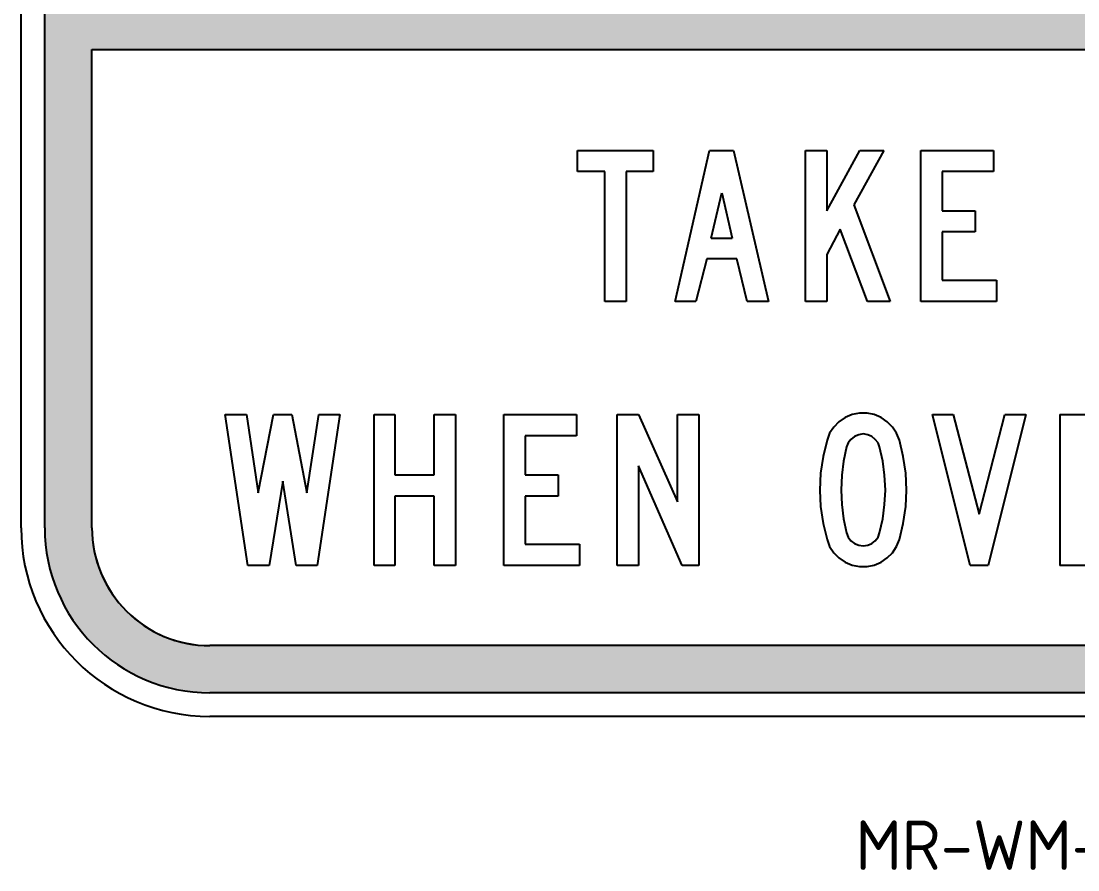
# Model space of a CAD drawing. Extents: x 80 to 227, y 133 to 266.
# Drawn here: x 80.2 to 154.9, y 133.3 to 193.2 of the extents above; entities that cross this region are included whole.
import ezdxf

# ---------------------------------------------------------------- set-up
doc = ezdxf.new("R2010")
doc.units = 0
doc.header["$MEASUREMENT"] = 0
doc.linetypes.add('CENTERX2', pattern=[101.60000000000001, 63.5, -12.7, 12.7, -12.7])
for name, color, linetype in [('L25', 1, 'CONTINUOUS'), ('L35', 3, 'CONTINUOUS'), ('T25', 1, 'CONTINUOUS')]:
    doc.layers.add(name, color=color, linetype=linetype)
doc.styles.add('ISO', font='iso3098b.shx')

msp = doc.modelspace()

# ---------------------------------------------------------------- hatches: boundary and pattern name
at = {"layer": 'L25', "linetype": 'CENTERX2'}
h = msp.add_hatch(color=256, dxfattribs=at)
edge = h.paths.add_edge_path(flags=16)
edge.add_line((93.5327676264148, 261.3655784944086), (213.5327742930815, 261.3655784944085))
edge.add_arc((213.5327742930815, 253.0322454944085), 8.33333300000001, 2.2737367544323206e-13, 90, ccw=False)
edge.add_line((221.8661072930815, 253.0322454944085), (221.8661342930815, 194.5655588277418))
edge.add_line((221.8661342930815, 194.5655588277418), (85.19943462641484, 194.5655588277419))
edge.add_line((85.19943462641483, 194.5655588277419), (85.19943462641481, 253.0322454944086))
edge.add_arc((93.53276762641478, 253.0322454944086), 8.333332999999968, 89.99999999999989, 180, ccw=False)
edge = h.paths.add_edge_path()
edge.add_line((93.5327676264148, 264.6989084944086), (213.5327742930815, 264.6989084944085))
edge.add_arc((213.5327742930815, 253.0322454944085), 11.666663, 1.1368683772161603e-13, 90, ccw=False)
edge.add_line((225.1994372930815, 253.0322454944085), (225.1994372930816, 157.4322388277419))
edge.add_arc((213.5327742930816, 157.4322388277419), 11.666663, -90, 0, ccw=False)
edge.add_line((213.5327742930816, 145.7655758277419), (93.53276762641482, 145.7655758277419))
edge.add_arc((93.53276762641482, 157.4322388277419), 11.666663, 180, 270, ccw=False)
edge.add_line((81.86610462641482, 157.4322388277419), (81.86610462641481, 253.0322454944086))
edge.add_arc((93.53276762641477, 253.0322454944086), 11.66666299999996, 89.99999999999977, 180, ccw=False)
edge = h.paths.add_edge_path(flags=16)
edge.add_line((85.19943462641483, 191.2322588277419), (221.8661342930815, 191.2322588277418))
edge.add_line((221.8661342930815, 191.2322588277418), (221.8661072930816, 157.4322388277419))
edge.add_arc((213.5327676362757, 157.4322454845477), 8.333339656808493, 270.0000457687907, 359.9999542312093, ccw=False)
edge.add_line((213.5327742930816, 149.0989058277418), (93.53276762641482, 149.0989058277419))
edge.add_arc((93.53276762641482, 157.4322388277419), 8.333332999999982, 179.9999999999998, 270, ccw=False)
edge.add_line((85.19943462641483, 157.4322388277419), (85.19943462641483, 191.2322588277419))

# ---------------------------------------------------------------- linework, layer by layer
for points in [[(93.5327676264148, 264.6989084944086), (213.5327742930815, 264.6989084944085, -0.4142135623730941), (225.1994372930815, 253.0322454944085), (225.1994372930816, 157.4322388277419, -0.4142135623730952), (213.5327742930816, 145.7655758277419), (93.53276762641482, 145.7655758277419, -0.4142135623730948), (81.86610462641482, 157.4322388277419), (81.86610462641481, 253.0322454944086, -0.4142135623730958), (93.5327676264148, 264.6989084944086, -2.696818497707233)], [(85.19943462641483, 191.2322588277419), (221.8661342930815, 191.2322588277418), (221.8661072930816, 157.4322388277419, -0.414213094437539), (213.5327742930816, 149.0989058277418), (93.53276762641482, 149.0989058277419, -0.4142135623730958), (85.19943462641483, 157.4322388277419), (85.19943462641483, 191.2322588277419)]]:
    msp.add_lwpolyline(points, format="xyb", dxfattribs=at)
at = {"layer": 'L35'}
for p, q in [((80.1994376264148, 157.4322388277419), (80.1994376264148, 253.0322454944086)), ((81.86610462641481, 157.4322388277419), (81.86610462641481, 253.0322454944086)), ((85.1994076264148, 191.2322588277419), (221.8661342930815, 191.2322588277418)), ((85.19943462641481, 157.4322388277419), (85.19943462641483, 191.2322588277419)), ((119.511255808233, 184.0989088277418), (124.8452558082329, 184.0989088277418)), ((119.511255808233, 182.6003088277418), (119.511255808233, 184.0989088277418)), ((124.8452558082329, 184.0989088277418), (124.8452558082329, 182.6003088277418)), ((126.3946558082329, 173.4309088277418), (128.8330558082329, 184.0989088277418)), ((128.8330558082329, 184.0989088277418), (130.534855808233, 184.0989088277418)), ((130.534855808233, 184.0989088277418), (132.998655808233, 173.4309088277418)), ((135.614855808233, 184.0989088277418), (137.113455808233, 184.0989088277418)), ((135.614855808233, 173.4309088277418), (135.614855808233, 184.0989088277418)), ((137.113455808233, 179.8317088277418), (139.450255808233, 184.0989088277418)), ((137.113455808233, 184.0989088277418), (137.113455808233, 179.8317088277418)), ((141.1520558082329, 184.0989088277418), (139.0184558082329, 180.2635088277418)), ((139.450255808233, 184.0989088277418), (141.1520558082329, 184.0989088277418)), ((143.7682558082329, 184.0989088277418), (148.899055808233, 184.0989088277418)), ((143.7682558082329, 173.4309088277418), (143.7682558082329, 184.0989088277418)), ((148.899055808233, 184.0989088277418), (148.899055808233, 182.6003088277418)), ((121.441655808233, 182.6003088277418), (119.511255808233, 182.6003088277418)), ((121.441655808233, 173.4309088277418), (121.441655808233, 182.6003088277418)), ((122.940255808233, 182.6003088277418), (122.940255808233, 173.4309088277418)), ((124.8452558082329, 182.6003088277418), (122.940255808233, 182.6003088277418)), ((145.2668558082329, 182.6003088277418), (145.2668558082329, 179.8317088277418)), ((148.899055808233, 182.6003088277418), (145.2668558082329, 182.6003088277418)), ((128.9346558082329, 177.9013088277418), (129.6966558082329, 181.1017088277418)), ((129.6966558082329, 181.1017088277418), (130.433255808233, 177.9013088277418)), ((139.0184558082329, 180.2635088277418), (141.583855808233, 173.4309088277418)), ((145.2668558082329, 179.8317088277418), (147.603655808233, 179.8317088277418)), ((147.603655808233, 179.8317088277418), (147.603655808233, 178.3331088277418)), ((138.053255808233, 178.5363088277418), (137.113455808233, 176.7329088277418)), ((139.983655808233, 173.4309088277418), (138.053255808233, 178.5363088277418)), ((128.9346558082329, 177.9013088277418), (130.433255808233, 177.9013088277418)), ((145.2668558082329, 178.3331088277418), (145.2668558082329, 174.9295088277418)), ((147.603655808233, 178.3331088277418), (145.2668558082329, 178.3331088277418)), ((128.6298558082329, 176.4281088277418), (127.8678558082329, 173.4309088277418)), ((130.7634558082329, 176.4281088277418), (128.6298558082329, 176.4281088277418)), ((131.500055808233, 173.4309088277418), (130.7634558082329, 176.4281088277418)), ((137.113455808233, 176.7329088277418), (137.113455808233, 173.4309088277418)), ((145.2668558082329, 174.9295088277418), (149.102255808233, 174.9295088277418)), ((149.102255808233, 174.9295088277418), (149.102255808233, 173.4309088277418)), ((122.940255808233, 173.4309088277418), (121.441655808233, 173.4309088277418)), ((127.8678558082329, 173.4309088277418), (126.3946558082329, 173.4309088277418)), ((132.998655808233, 173.4309088277418), (131.500055808233, 173.4309088277418)), ((137.113455808233, 173.4309088277418), (135.614855808233, 173.4309088277418)), ((141.583855808233, 173.4309088277418), (139.983655808233, 173.4309088277418)), ((149.102255808233, 173.4309088277418), (143.7682558082329, 173.4309088277418)), ((94.61712702035419, 165.4322421610752), (96.1157270203542, 165.4322421610752)), ((96.21732702035416, 154.7642421610752), (94.61712702035419, 165.4322421610752)), ((96.1157270203542, 165.4322421610752), (96.95392702035417, 159.8950421610752)), ((96.95392702035417, 159.8950421610752), (98.02072702035417, 165.4322421610752)), ((98.02072702035417, 165.4322421610752), (99.3161270203542, 165.4322421610752)), ((99.3161270203542, 165.4322421610752), (100.3829270203542, 159.8950421610752)), ((100.3829270203542, 159.8950421610752), (101.2211270203542, 165.4322421610752)), ((102.7197270203542, 165.4322421610752), (101.1195270203542, 154.7642421610752)), ((101.2211270203542, 165.4322421610752), (102.7197270203542, 165.4322421610752)), ((105.1327270203542, 165.4322421610752), (106.6059270203542, 165.4322421610752)), ((105.1327270203542, 154.7642421610752), (105.1327270203542, 165.4322421610752)), ((106.6059270203542, 165.4322421610752), (106.6059270203542, 161.1650421610751)), ((109.3745270203542, 165.4322421610752), (110.8731270203542, 165.4322421610752)), ((109.3745270203542, 161.1650421610751), (109.3745270203542, 165.4322421610752)), ((110.8731270203542, 165.4322421610752), (110.8731270203542, 154.7642421610752)), ((114.3021270203542, 165.4322421610752), (119.4329270203542, 165.4322421610752)), ((114.3021270203542, 154.7642421610752), (114.3021270203542, 165.4322421610752)), ((119.4329270203542, 165.4322421610752), (119.4329270203542, 163.9336421610752)), ((122.3031270203542, 165.4322421610752), (123.8017270203542, 165.4322421610752)), ((122.3031270203542, 154.7642421610752), (122.3031270203542, 165.4322421610752)), ((123.8017270203542, 165.4322421610752), (126.5703270203542, 159.2600421610752)), ((126.5703270203542, 165.4322421610752), (128.0689270203542, 165.4322421610752)), ((126.5703270203542, 159.2600421610752), (126.5703270203542, 165.4322421610752)), ((128.0689270203542, 165.4322421610752), (128.0689270203542, 154.7642421610752)), ((138.4067270203542, 165.2290421610752), (137.9749270203542, 164.9242421610752)), ((138.9147270203542, 165.4322421610752), (138.4067270203542, 165.2290421610752)), ((139.4227270203542, 165.5338421610752), (138.9147270203542, 165.4322421610752)), ((139.9561270203542, 165.5338421610752), (139.4227270203542, 165.5338421610752)), ((140.4641270203542, 165.4322421610752), (139.9561270203542, 165.5338421610752)), ((140.9467270203542, 165.2290421610752), (140.4641270203542, 165.4322421610752)), ((141.3785270203542, 164.9242421610752), (140.9467270203542, 165.2290421610752)), ((144.5789270203542, 165.4322421610752), (146.0521270203542, 165.4322421610752)), ((147.2459270203542, 154.7642421610752), (144.5789270203542, 165.4322421610752)), ((146.0521270203542, 165.4322421610752), (147.8809270203542, 158.3964421610752)), ((147.8809270203542, 158.3964421610752), (149.6843270203542, 165.4322421610752)), ((151.1829270203542, 165.4322421610752), (148.5159270203542, 154.7642421610752)), ((149.6843270203542, 165.4322421610752), (151.1829270203542, 165.4322421610752)), ((153.5705270203542, 165.4322421610752), (158.7013270203542, 165.4322421610752)), ((153.5705270203542, 165.4322421610752), (153.5705270203542, 154.7642421610752)), ((137.6193270203542, 164.5432421610752), (137.3145270203542, 164.1114421610752)), ((137.9749270203542, 164.9242421610752), (137.6193270203542, 164.5432421610752)), ((141.7595270203542, 164.5432421610752), (141.3785270203542, 164.9242421610752)), ((142.0389270203542, 164.1114421610752), (141.7595270203542, 164.5432421610752)), ((115.8007270203542, 163.9336421610752), (115.8007270203542, 161.1650421610751)), ((119.4329270203542, 163.9336421610752), (115.8007270203542, 163.9336421610752)), ((137.1367270203542, 163.6288421610752), (136.8573270203541, 162.4604421610752)), ((137.3145270203542, 164.1114421610752), (137.1367270203542, 163.6288421610752)), ((138.8131270203542, 163.6796421610752), (138.6353270203542, 163.4256421610752)), ((139.0671270203542, 163.8828421610752), (138.8131270203542, 163.6796421610752)), ((139.3719270203542, 164.0098421610752), (139.0671270203542, 163.8828421610752)), ((139.6767270203542, 164.0606421610752), (139.3719270203542, 164.0098421610752)), ((140.0069270203542, 164.0098421610752), (139.6767270203542, 164.0606421610752)), ((140.2863270203542, 163.8828421610752), (140.0069270203542, 164.0098421610752)), ((140.5403270203542, 163.6796421610752), (140.2863270203542, 163.8828421610752)), ((140.7435270203542, 163.4256421610752), (140.5403270203542, 163.6796421610752)), ((142.2421270203542, 163.6288421610752), (142.0389270203542, 164.1114421610752)), ((142.5215270203542, 162.4604421610752), (142.2421270203542, 163.6288421610752)), ((138.5083270203542, 163.1462421610752), (138.3051270203542, 162.1302421610752)), ((138.6353270203542, 163.4256421610752), (138.5083270203542, 163.1462421610752)), ((140.8451270203542, 163.1462421610752), (140.7435270203542, 163.4256421610752)), ((141.0737270203542, 162.1302421610752), (140.8451270203542, 163.1462421610752)), ((136.8573270203541, 162.4604421610752), (136.6795270203542, 161.2920421610752)), ((138.3051270203542, 162.1302421610752), (138.1781270203542, 161.1396421610752)), ((141.2007270203542, 161.1396421610752), (141.0737270203542, 162.1302421610752)), ((142.6993270203542, 161.2920421610752), (142.5215270203542, 162.4604421610752)), ((123.8017270203542, 161.8000421610752), (123.8017270203542, 154.7642421610752)), ((126.9005270203542, 154.7642421610752), (123.8017270203542, 161.8000421610752)), ((136.6795270203542, 161.2920421610752), (136.6287270203542, 160.0982421610751)), ((142.7501270203542, 160.0982421610751), (142.6993270203542, 161.2920421610752)), ((98.68112702035415, 160.7332421610752), (97.71592702035417, 154.7642421610752)), ((99.6209270203542, 154.7642421610752), (98.68112702035415, 160.7332421610752)), ((106.6059270203542, 161.1650421610751), (109.3745270203542, 161.1650421610751)), ((115.8007270203542, 161.1650421610751), (118.1375270203542, 161.1650421610751)), ((118.1375270203542, 161.1650421610751), (118.1375270203542, 159.6664421610752)), ((138.1781270203542, 161.1396421610752), (138.1273270203542, 160.0982421610751)), ((141.2515270203542, 160.0982421610751), (141.2007270203542, 161.1396421610752)), ((136.6287270203542, 160.0982421610751), (136.6795270203542, 158.9298421610752)), ((138.1273270203542, 160.0982421610751), (138.1781270203542, 159.0822421610752)), ((141.2007270203542, 159.0822421610752), (141.2515270203542, 160.0982421610751)), ((142.6993270203542, 158.9298421610752), (142.7501270203542, 160.0982421610751)), ((106.6059270203542, 159.6664421610752), (106.6059270203542, 154.7642421610752)), ((109.3745270203542, 159.6664421610752), (106.6059270203542, 159.6664421610752)), ((109.3745270203542, 154.7642421610752), (109.3745270203542, 159.6664421610752)), ((115.8007270203542, 159.6664421610752), (115.8007270203542, 156.2628421610752)), ((118.1375270203542, 159.6664421610752), (115.8007270203542, 159.6664421610752)), ((138.1781270203542, 159.0822421610752), (138.3051270203542, 158.0662421610752)), ((141.0737270203542, 158.0662421610752), (141.2007270203542, 159.0822421610752)), ((136.6795270203542, 158.9298421610752), (136.8573270203541, 157.7360421610752)), ((142.5215270203542, 157.7360421610752), (142.6993270203542, 158.9298421610752)), ((136.8573270203541, 157.7360421610752), (137.1367270203542, 156.5930421610751)), ((138.3051270203542, 158.0662421610752), (138.5083270203542, 157.0756421610752)), ((140.8451270203542, 157.0756421610752), (141.0737270203542, 158.0662421610752)), ((142.2421270203542, 156.5930421610751), (142.5215270203542, 157.7360421610752)), ((138.5083270203542, 157.0756421610752), (138.6353270203542, 156.7708421610752)), ((138.6353270203542, 156.7708421610752), (138.8131270203542, 156.5168421610752)), ((140.5403270203542, 156.5168421610752), (140.7435270203542, 156.7708421610752)), ((140.7435270203542, 156.7708421610752), (140.8451270203542, 157.0756421610752)), ((115.8007270203542, 156.2628421610752), (119.6361270203542, 156.2628421610752)), ((119.6361270203542, 156.2628421610752), (119.6361270203542, 154.7642421610752)), ((137.1367270203542, 156.5930421610751), (137.3145270203542, 156.1104421610752)), ((137.3145270203542, 156.1104421610752), (137.6193270203542, 155.6532421610752)), ((138.8131270203542, 156.5168421610752), (139.0671270203542, 156.3136421610752)), ((139.0671270203542, 156.3136421610752), (139.3719270203542, 156.2120421610752)), ((139.3719270203542, 156.2120421610752), (139.6767270203542, 156.1612421610752)), ((139.6767270203542, 156.1612421610752), (140.0069270203542, 156.2120421610752)), ((140.0069270203542, 156.2120421610752), (140.2863270203542, 156.3136421610752)), ((140.2863270203542, 156.3136421610752), (140.5403270203542, 156.5168421610752)), ((141.7595270203542, 155.6532421610752), (142.0389270203542, 156.1104421610752)), ((142.0389270203542, 156.1104421610752), (142.2421270203542, 156.5930421610751)), ((137.6193270203542, 155.6532421610752), (137.9749270203542, 155.2976421610752)), ((137.9749270203542, 155.2976421610752), (138.4067270203542, 154.9928421610752)), ((140.9467270203542, 154.9928421610752), (141.3785270203542, 155.2976421610752)), ((141.3785270203542, 155.2976421610752), (141.7595270203542, 155.6532421610752)), ((97.71592702035417, 154.7642421610752), (96.21732702035416, 154.7642421610752)), ((101.1195270203542, 154.7642421610752), (99.6209270203542, 154.7642421610752)), ((106.6059270203542, 154.7642421610752), (105.1327270203542, 154.7642421610752)), ((110.8731270203542, 154.7642421610752), (109.3745270203542, 154.7642421610752)), ((119.6361270203542, 154.7642421610752), (114.3021270203542, 154.7642421610752)), ((123.8017270203542, 154.7642421610752), (122.3031270203542, 154.7642421610752)), ((128.0689270203542, 154.7642421610752), (126.9005270203542, 154.7642421610752)), ((138.4067270203542, 154.9928421610752), (138.9147270203542, 154.7896421610752)), ((138.9147270203542, 154.7896421610752), (139.4227270203542, 154.6880421610752)), ((139.4227270203542, 154.6880421610752), (139.9561270203542, 154.6880421610752)), ((139.9561270203542, 154.6880421610752), (140.4641270203542, 154.7896421610752)), ((140.4641270203542, 154.7896421610752), (140.9467270203542, 154.9928421610752)), ((148.5159270203542, 154.7642421610752), (147.2459270203542, 154.7642421610752)), ((158.9045270203542, 154.7642421610752), (153.5705270203542, 154.7642421610752)), ((213.5327742930816, 149.0989058277418), (93.53276762641482, 149.0989058277419)), ((213.5327742930816, 145.7655758277419), (93.53276762641482, 145.7655758277419)), ((213.5327742930816, 144.0989088277419), (93.53276762641482, 144.0989088277419))]:
    msp.add_line(p, q, dxfattribs=at)
for radius in [13.33333, 11.666663, 8.333332999999998]:
    msp.add_arc((93.53276762641482, 157.4322388277419), radius, 180, 270, dxfattribs=at)

# ---------------------------------------------------------------- texts
at = {"layer": 'T25', "color": 3, "style": 'ISO'}
msp.add_text('MR-WM-2/1', height=3.5, dxfattribs=at).set_placement((139.1493307248484, 133.2544186684053))

doc.saveas('drawing.dxf')
